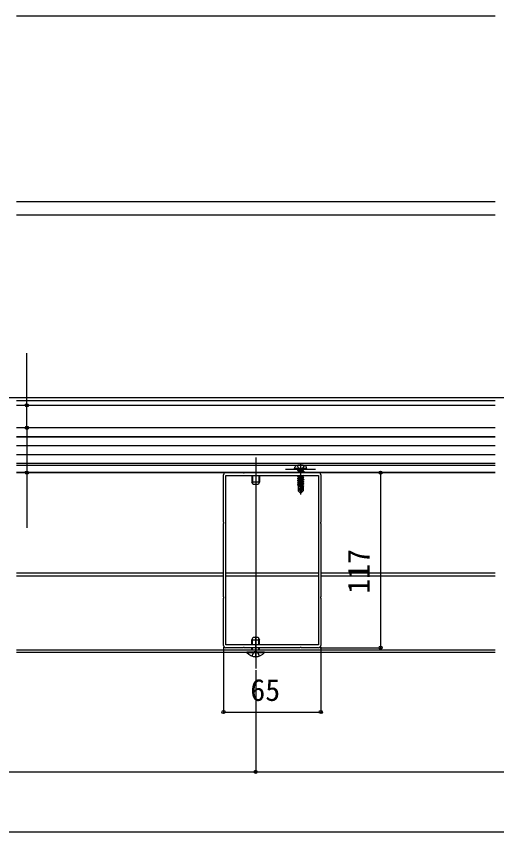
# Model space of a CAD drawing. Units: millimetres, scale not verified. Extents: x -875 to 875, y -1305 to 1298.
# Drawn here: x -416 to -95, y -1000 to -455 of the extents above; entities that cross this region are included whole.
import ezdxf
from ezdxf.enums import TextEntityAlignment as Align

# ---------------------------------------------------------------- set-up
doc = ezdxf.new("R2010")
doc.units = ezdxf.units.MM
doc.header["$LTSCALE"] = 8
for name, color, linetype in [('0-3_YKK_11', 7, 'Continuous'), ('0-4_YKK_12', 2, 'Continuous'), ('0-5_YKK_13', 4, 'Continuous'), ('0-6_YKK_D', 6, 'Continuous')]:
    doc.layers.add(name, color=color, linetype=linetype)
doc.styles.add('ＭＳ ゴシック', font='')
doc.styles.get('ＭＳ ゴシック').set_extended_font_data('MS Gothic')

msp = doc.modelspace()

# ---------------------------------------------------------------- linework, layer by layer
at = {"layer": '0-3_YKK_11'}
for points in [[(-277.5, -875.901), (-277.5, -844.36), (-277.38, -844.176), (-277.38, -843.626), (-277.5, -843.443), (-277.5, -794.36), (-277.38, -794.176), (-277.38, -793.626), (-277.5, -793.443), (-277.5, -761.901)], [(-276, -760.401), (-264.458, -760.401), (-264.275, -760.521), (-263.725, -760.521), (-263.542, -760.401), (-226.458, -760.401), (-226.275, -760.521), (-225.725, -760.521), (-225.542, -760.401), (-214, -760.401)], [(-212.5, -761.901), (-212.5, -793.443), (-212.62, -793.626), (-212.62, -794.176), (-212.5, -794.36)], [(-212.5, -794.36), (-212.5, -843.443), (-212.62, -843.626), (-212.62, -844.176), (-212.5, -844.36), (-212.5, -875.901)], [(-214, -877.401), (-225.542, -877.401), (-225.725, -877.281), (-226.275, -877.281), (-226.458, -877.401), (-263.542, -877.401), (-263.725, -877.281), (-264.275, -877.281), (-264.458, -877.401), (-276, -877.401)]]:
    msp.add_lwpolyline(points, dxfattribs=at)
msp.add_lwpolyline([(-214, -762.401), (-214, -875.401), (-276, -875.401), (-276, -762.401)], close=True, dxfattribs=at)
for centre, start, end in [((-276, -761.901), 90.00001, 179.99999), ((-214, -761.901), 0.00001, 89.99999), ((-276, -875.901), 180.00001, 269.99999), ((-214, -875.901), 270.00001, 359.99999)]:
    msp.add_arc(centre, 1.5, start, end, dxfattribs=at)
at = {"layer": '0-4_YKK_12'}
for p, q in [((-96, -455.4), (-416, -455.4)), ((-96, -579.4), (-416, -579.4)), ((-96, -588.4), (-416, -588.4)), ((799.5, -710.4), (-857.925, -710.4)), ((-96, -712.4), (-416, -712.4)), ((-416, -715.4), (-96, -715.4)), ((-416, -736.4), (-96, -736.4)), ((-256, -750.401), (-256, -891.4)), ((-416, -755.4), (-96, -755.4)), ((-416, -760.4), (-96, -760.4)), ((-416, -827.4), (-277.5, -827.4)), ((-276, -827.4), (-214, -827.4)), ((-212.5, -827.4), (-96, -827.4)), ((-416, -829.4), (-277.5, -829.4)), ((-276, -829.4), (-214, -829.4)), ((-212.5, -829.4), (-96, -829.4)), ((-416, -878.8), (-96, -878.8)), ((-416, -880.4), (-96, -880.4))]:
    msp.add_line(p, q, dxfattribs=at)
at = {"layer": '0-5_YKK_13'}
for p, q in [((-96, -730.401), (-416, -730.401)), ((-96, -736.401), (-416, -736.401)), ((-96, -742.401), (-416, -742.401)), ((-96, -748.401), (-416, -748.401)), ((-96, -754.401), (-416, -754.401)), ((-230, -757.603), (-229.858, -756.8)), ((-226, -754.203), (-226, -775.103)), ((-222, -757.603), (-222.141, -756.8)), ((-96, -760.401), (-416, -760.401)), ((-258.5, -762.401), (-258.5, -766.7)), ((-258.067, -762.401), (-258.067, -767.62)), ((-253.933, -762.401), (-253.933, -767.62)), ((-253.5, -762.401), (-253.5, -766.7)), ((-236, -758.103), (-216, -758.103)), ((-222, -757.603), (-230, -757.603)), ((-230, -757.603), (-229.912, -758.103)), ((-222.088, -758.103), (-229.912, -758.103)), ((-228.1, -758.753), (-224.5, -758.153)), ((-224.5, -758.253), (-228.1, -758.853)), ((-228.1, -758.753), (-227.55, -758.435)), ((-228.1, -758.753), (-228.1, -758.853)), ((-228.1, -758.753), (-228.1, -758.853)), ((-228.1, -758.853), (-227.55, -759.17)), ((-228.1, -760.153), (-223.9, -759.453)), ((-223.9, -759.553), (-228.1, -760.253)), ((-228.1, -760.153), (-227.55, -759.835)), ((-228.1, -760.153), (-228.1, -760.253)), ((-228.1, -760.253), (-227.84, -760.403)), ((-224.2, -762.403), (-228.1, -763.053)), ((-228.1, -762.953), (-224.8, -762.403)), ((-228.1, -762.953), (-227.55, -762.635)), ((-228.1, -762.953), (-228.1, -763.053)), ((-224.5, -758.153), (-227.55, -758.435)), ((-227.55, -759.17), (-224.5, -758.253)), ((-227.55, -758.303), (-227.55, -758.435)), ((-224.45, -759.135), (-227.55, -759.835)), ((-227.55, -759.17), (-227.55, -759.835)), ((-226.521, -762.403), (-227.55, -762.635)), ((-227.55, -762.403), (-227.55, -762.635)), ((-224.45, -759.87), (-226.808, -760.403)), ((-224.5, -758.153), (-224.5, -758.253)), ((-224.45, -758.303), (-224.45, -759.135)), ((-223.9, -759.453), (-224.45, -759.135)), ((-223.9, -759.553), (-224.45, -759.87)), ((-224.45, -759.87), (-224.45, -760.403)), ((-224.45, -762.67), (-224.45, -763.335)), ((-223.9, -759.453), (-223.9, -759.553)), ((-222, -757.603), (-222.088, -758.103)), ((-253.5, -766.7), (-258.5, -766.7)), ((-257.7, -768.4), (-258.5, -766.7)), ((-254.3, -768.4), (-257.7, -768.4)), ((-253.5, -766.7), (-254.3, -768.4)), ((-228.1, -763.053), (-227.55, -763.37)), ((-228.1, -764.353), (-223.9, -763.653)), ((-223.9, -763.753), (-228.1, -764.453)), ((-228.1, -764.353), (-227.55, -764.035)), ((-228.1, -764.353), (-228.1, -764.453)), ((-228.1, -764.453), (-227.55, -764.77)), ((-228.1, -765.753), (-223.9, -765.053)), ((-223.9, -765.153), (-228.1, -765.853)), ((-228.1, -765.753), (-227.55, -765.435)), ((-228.1, -765.753), (-228.1, -765.853)), ((-228.1, -765.853), (-227.55, -766.17)), ((-228.1, -767.153), (-223.9, -766.453)), ((-223.9, -766.553), (-228.1, -767.253)), ((-228.1, -767.153), (-227.55, -766.835)), ((-228.1, -767.153), (-228.1, -767.253)), ((-228.1, -767.253), (-227.55, -767.57)), ((-228.1, -768.553), (-225.074, -768.049)), ((-225.102, -768.153), (-228.1, -768.653)), ((-228.1, -768.553), (-227.55, -768.235)), ((-224.45, -763.335), (-227.55, -764.035)), ((-227.55, -763.37), (-227.55, -764.035)), ((-224.45, -764.735), (-227.55, -765.435)), ((-227.55, -764.77), (-227.55, -765.435)), ((-224.45, -766.135), (-227.55, -766.835)), ((-227.55, -766.17), (-227.55, -766.835)), ((-224.45, -767.535), (-227.55, -768.235)), ((-227.55, -767.57), (-227.55, -768.235)), ((-225.16, -768.431), (-227.55, -768.97)), ((-225.09, -768.096), (-226, -772.481)), ((-224.668, -767.98), (-225.85, -773.679)), ((-224.668, -767.981), (-223.9, -767.853)), ((-223.9, -767.953), (-224.613, -768.072)), ((-224.6, -768.151), (-224.6, -772.429)), ((-223.9, -763.653), (-224.45, -763.335)), ((-224.45, -764.07), (-224.45, -764.735)), ((-223.9, -765.053), (-224.45, -764.735)), ((-224.45, -765.47), (-224.45, -766.135)), ((-223.9, -766.453), (-224.45, -766.135)), ((-224.45, -766.87), (-224.45, -767.535)), ((-223.9, -767.853), (-224.45, -767.535)), ((-224.45, -768.27), (-224.45, -768.935)), ((-223.9, -763.653), (-223.9, -763.753)), ((-223.9, -765.053), (-223.9, -765.153)), ((-223.9, -766.453), (-223.9, -766.553)), ((-223.9, -767.853), (-223.9, -767.953)), ((-228.1, -768.553), (-228.1, -768.653)), ((-228.1, -768.653), (-227.55, -768.97)), ((-227.7, -769.703), (-227.55, -769.635)), ((-227.7, -769.703), (-227.7, -772.553)), ((-225.424, -769.703), (-227.7, -769.703)), ((-226.743, -771.75), (-227.7, -772.553)), ((-226.15, -774.103), (-227.7, -772.553)), ((-227.55, -768.97), (-227.55, -769.635)), ((-225.305, -769.128), (-227.55, -769.635)), ((-225.365, -769.42), (-227.083, -769.703)), ((-226, -772.481), (-226.15, -774.103)), ((-226, -772.481), (-226, -774.103)), ((-224.6, -772.429), (-225.85, -773.679)), ((-225.85, -774.103), (-224.3, -772.553)), ((-225.85, -773.679), (-225.85, -774.103)), ((-225.42, -769.687), (-225.504, -769.703)), ((-224.45, -768.935), (-224.603, -768.97)), ((-224, -769.195), (-224.6, -769.294)), ((-224, -769.411), (-224.6, -769.527)), ((-224.3, -769.703), (-224.6, -769.703)), ((-224.3, -772.553), (-224.6, -772.429)), ((-224, -769.195), (-224.45, -768.935)), ((-224, -769.411), (-224.3, -769.584)), ((-224.3, -769.584), (-224.3, -772.553)), ((-224, -769.195), (-224, -769.411)), ((-226.15, -774.103), (-225.85, -774.103)), ((-258.5, -872.1), (-257.7, -870.4)), ((-258.067, -875.401), (-258.067, -871.18)), ((-257.7, -870.4), (-254.3, -870.4)), ((-256, -883.9), (-256, -869.9)), ((-254.3, -870.4), (-253.5, -872.1)), ((-253.933, -875.401), (-253.933, -871.18)), ((-258.5, -875.401), (-258.5, -872.1)), ((-258.5, -872.1), (-253.5, -872.1)), ((-258.5, -878.8), (-258.5, -877.401)), ((-258.067, -878.8), (-258.067, -877.401)), ((-253.933, -878.8), (-253.933, -877.401)), ((-253.5, -875.401), (-253.5, -872.1)), ((-253.5, -878.8), (-253.5, -877.401)), ((-250.1, -880.4), (-261.9, -880.4)), ((-261.9, -880.648), (-261.9, -880.4)), ((-261.9, -880.648), (-250.1, -880.648)), ((-258.5, -882.983), (-257.145, -880.265)), ((-256, -879.656), (-257.145, -880.265)), ((-256, -879.656), (-254.855, -880.265)), ((-253.5, -882.983), (-254.855, -880.265)), ((-250.1, -880.648), (-250.1, -880.4))]:
    msp.add_line(p, q, dxfattribs=at)
for points in [[(-228.3, -755.623), (-227.145, -757.94), (-226, -758.549)], [(-223.7, -755.623), (-224.855, -757.94), (-226, -758.549)], [(-223.987, -762.403), (-224.45, -762.67), (-227.55, -763.37)], [(-223.9, -763.753), (-224.45, -764.07), (-227.55, -764.77)], [(-223.9, -765.153), (-224.45, -765.47), (-227.55, -766.17)], [(-223.9, -766.553), (-224.45, -766.87), (-227.55, -767.57)], [(-223.9, -767.953), (-224.45, -768.27), (-224.6, -768.304)], [(-226, -772.481), (-226.743, -771.75), (-226.9, -769.703)]]:
    msp.add_lwpolyline(points, dxfattribs=at)
for centre, radius, start, end in [((-228.972, -756.957), 0.9, 122.05588, 170), ((-226, -761.703), 6.5, 57.94412, 122.05588), ((-223.028, -756.957), 0.9, 10, 57.94412), ((-227.75, -758.303), 0.2, 0, 90), ((-224.25, -758.303), 0.2, 90, 180), ((-224.848, -768.151), 0.248, 0, 167.19096), ((-256, -875.7), 7.7, 219.98312, 320.01688)]:
    msp.add_arc(centre, radius, start, end, dxfattribs=at)
at = {"layer": '0-6_YKK_D'}
for p, q in [((-172.5, -760.401), (-172.5, -877.401)), ((-277.5, -876.901), (-277.5, -921.4)), ((-213, -877.401), (-171.5, -877.401)), ((-212.5, -876.901), (-212.5, -921.4)), ((-256, -892.4), (-256, -961.4)), ((-256, -892.4), (-256, -961.4)), ((-277.5, -920.4), (-212.5, -920.4)), ((-596, -960.4), (-256, -960.4)), ((-256, -960.4), (84, -960.4)), ((-596, -1000.4), (764, -1000.4))]:
    msp.add_line(p, q, dxfattribs=at)
for points in [[(-409, -730.401), (-409, -715.4), (-409, -680.555)], [(-409, -730.401), (-409, -760.401), (-409, -797.292)]]:
    msp.add_lwpolyline(points, dxfattribs=at)
for centre in [(-409, -715.4), (-409, -730.401), (-409, -730.401), (-409, -760.401), (-172.5, -760.401), (-172.5, -877.401), (-277.5, -920.4), (-212.5, -920.4), (-256, -960.4), (-256, -960.4)]:
    msp.add_circle(centre, 1.075, dxfattribs=at)

# ---------------------------------------------------------------- texts
at = {"layer": '0-6_YKK_D', "style": 'ＭＳ ゴシック'}
msp.add_text('117', height=14.66, rotation=90, dxfattribs=at).set_placement((-175.5, -841.345), align=Align.BOTTOM_LEFT)
msp.add_text('65', height=14.66, dxfattribs=at).set_placement((-259.602, -917.4), align=Align.BOTTOM_LEFT)

doc.saveas('drawing.dxf')
